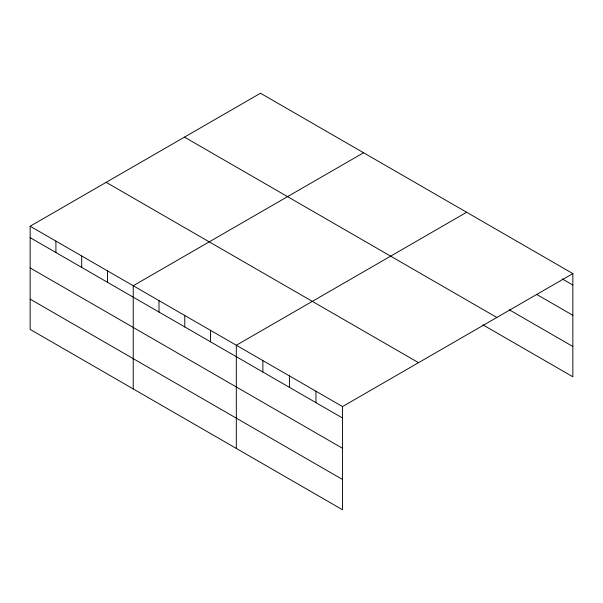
<?xml version="1.0" encoding="UTF-8"?>
<svg xmlns="http://www.w3.org/2000/svg" width="603" height="603" viewBox="0 0 603 603"><rect width="100%" height="100%" fill="white"/><g stroke="black" fill="none" stroke-linecap="round" stroke-linejoin="round"><path stroke-width="0.9" d="M342.519 448.285L342.519 406.565L30.15 226.223L30.15 329.411L342.519 509.761L342.519 448.285L30.15 267.936M482.739 324.753L572.85 376.777L572.85 273.589L260.481 93.239L30.15 226.223M363.564 152.755L133.233 285.732L133.233 388.927M466.647 212.271L236.316 345.248L236.316 448.444M342.519 406.565L572.85 273.589M562.388 278.985L572.85 285.023M536.64 294.4L572.85 315.301M509.286 309.799L572.85 346.499M184.473 137.122L496.842 317.472M106.158 182.34L418.527 362.682M30.15 237.657L342.519 418M30.15 299.133L342.519 479.475M315.964 391.234L315.964 402.676M289.417 375.91L289.417 387.345M262.863 360.579L262.863 372.013M210.545 330.369L210.545 341.803M184.774 315.49L184.774 326.932M159.004 300.611L159.004 312.053M107.462 270.86L107.462 282.294M81.691 255.981L81.691 267.415M55.921 241.102L55.921 252.536"/></g></svg>
